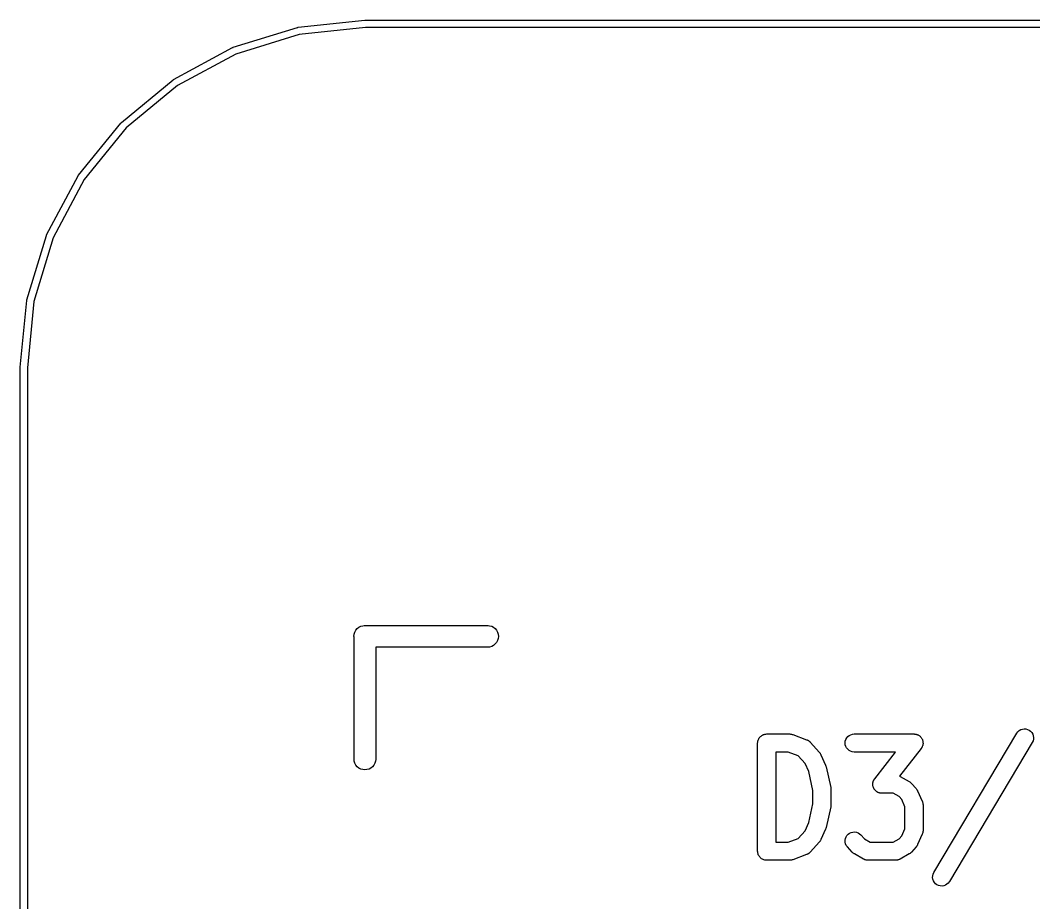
# Model space of a CAD drawing. Extents: x 0.7 to 15.8, y -5 to -0.9.
# Drawn here: x 0.6553 to 0.9317, y -1.2398 to -0.999 of the extents above; entities that cross this region are included whole.
import ezdxf

# ---------------------------------------------------------------- set-up
doc = ezdxf.new("R2010")
doc.units = 0
doc.header["$MEASUREMENT"] = 0
doc.layers.add('BLACK', color=7, linetype='CONTINUOUS')

msp = doc.modelspace()

# ---------------------------------------------------------------- linework, layer by layer
at = {"layer": 'BLACK', "linetype": 'CONTINUOUS'}
for p, q in [((0.731046, -1.00094), (0.749243, -0.999023)), ((0.749243, -0.999023), (0.749256, -0.999022)), ((0.749256, -0.999022), (0.749299, -0.999022)), ((0.749299, -0.999022), (0.749342, -0.999018)), ((0.749342, -0.999018), (0.74995, -0.999016)), ((0.74995, -0.999016), (0.749952, -0.999016)), ((0.749952, -0.999016), (15.75, -0.999016)), ((0.713379, -1.00639), (0.730858, -1.00097)), ((0.731348, -1.00288), (0.714054, -1.00824)), ((0.730858, -1.00097), (0.730871, -1.00097)), ((0.730871, -1.00097), (0.730959, -1.00095)), ((0.730959, -1.00095), (0.731046, -1.00094)), ((0.749399, -1.00099), (0.731348, -1.00288)), ((0.750003, -1.00098), (0.749399, -1.00099)), ((15.75, -1.00098), (0.750003, -1.00098)), ((0.697108, -1.01516), (0.713202, -1.00646)), ((0.714054, -1.00824), (0.698129, -1.01685)), ((0.713202, -1.00646), (0.713214, -1.00645)), ((0.713214, -1.00645), (0.713297, -1.00642)), ((0.713297, -1.00642), (0.713379, -1.00639)), ((0.68285, -1.02693), (0.696948, -1.01527)), ((0.698129, -1.01685), (0.684179, -1.02839)), ((0.696948, -1.01527), (0.696948, -1.01527)), ((0.696948, -1.01527), (0.696949, -1.01527)), ((0.696949, -1.01527), (0.696959, -1.01526)), ((0.696959, -1.01526), (0.697034, -1.01521)), ((0.697034, -1.01521), (0.697108, -1.01516)), ((0.671151, -1.04125), (0.682715, -1.02707)), ((0.684179, -1.02839), (0.672737, -1.04242)), ((0.682715, -1.02707), (0.682724, -1.02706)), ((0.682715, -1.02707), (0.682715, -1.02707)), ((0.682715, -1.02707), (0.682715, -1.02707)), ((0.682724, -1.02706), (0.682787, -1.027)), ((0.682787, -1.027), (0.68285, -1.02693)), ((0.662455, -1.05756), (0.671045, -1.04141)), ((0.671045, -1.04141), (0.671051, -1.0414)), ((0.671045, -1.04141), (0.671045, -1.04141)), ((0.671045, -1.04141), (0.671045, -1.04141)), ((0.671051, -1.0414), (0.671102, -1.04132)), ((0.671102, -1.04132), (0.671151, -1.04125)), ((0.672737, -1.04242), (0.664238, -1.0584)), ((0.657093, -1.07526), (0.662382, -1.05774)), ((0.664238, -1.0584), (0.659006, -1.07573)), ((0.662382, -1.05774), (0.662386, -1.05773)), ((0.662386, -1.05773), (0.662421, -1.05765)), ((0.662421, -1.05765), (0.662455, -1.05756)), ((0.657056, -1.07544), (0.657057, -1.07543)), ((0.657057, -1.07543), (0.657076, -1.07534)), ((0.657076, -1.07534), (0.657093, -1.07526)), ((0.65527, -1.09365), (0.657056, -1.07544)), ((0.659006, -1.07573), (0.657234, -1.0938)), ((0.655266, -1.0937), (0.65527, -1.09365)), ((0.655266, -4.90624), (0.655266, -1.0937)), ((0.65527, -1.09365), (0.65527, -1.09365)), ((0.657234, -1.0938), (0.657234, -4.90625)), ((0.746295, -1.16708), (0.746352, -1.1665)), ((0.746352, -1.1665), (0.746521, -1.16594)), ((0.746521, -1.16594), (0.746795, -1.16543)), ((0.746795, -1.16543), (0.747164, -1.16498)), ((0.747164, -1.16498), (0.747613, -1.16461)), ((0.747613, -1.16461), (0.748126, -1.16434)), ((0.748126, -1.16434), (0.748683, -1.16417)), ((0.748683, -1.16417), (0.749117, -1.16412)), ((0.749117, -1.16412), (0.749262, -1.16411)), ((0.749262, -1.16411), (0.749406, -1.16412)), ((0.749406, -1.16412), (0.782871, -1.16412)), ((0.782871, -1.16412), (0.783305, -1.16417)), ((0.783305, -1.16417), (0.783862, -1.16434)), ((0.783862, -1.16434), (0.784375, -1.16461)), ((0.784375, -1.16461), (0.784824, -1.16498)), ((0.784824, -1.16498), (0.785193, -1.16543)), ((0.785193, -1.16543), (0.785468, -1.16594)), ((0.785468, -1.16594), (0.785636, -1.1665)), ((0.785636, -1.1665), (0.785693, -1.16708)), ((0.746309, -1.16722), (0.746295, -1.16708)), ((0.746309, -1.20069), (0.746309, -1.16722)), ((0.784824, -1.16917), (0.784375, -1.16954)), ((0.785193, -1.16873), (0.784824, -1.16917)), ((0.785468, -1.16821), (0.785193, -1.16873)), ((0.785636, -1.16766), (0.785468, -1.16821)), ((0.785693, -1.16708), (0.785636, -1.16766)), ((0.782871, -1.17003), (0.752215, -1.17003)), ((0.752215, -1.17003), (0.752215, -1.20069)), ((0.783305, -1.16999), (0.782871, -1.17003)), ((0.783862, -1.16982), (0.783305, -1.16999)), ((0.784375, -1.16954), (0.783862, -1.16982)), ((0.857154, -1.19442), (0.857335, -1.19428)), ((0.857335, -1.19428), (0.857514, -1.19413)), ((0.857514, -1.19413), (0.857521, -1.19413)), ((0.857521, -1.19413), (0.857528, -1.19412)), ((0.857528, -1.19412), (0.857734, -1.19402)), ((0.857734, -1.19402), (0.857938, -1.19391)), ((0.857938, -1.19391), (0.857946, -1.19391)), ((0.857946, -1.19391), (0.857954, -1.1939)), ((0.857954, -1.1939), (0.858175, -1.19384)), ((0.858175, -1.19384), (0.858398, -1.19377)), ((0.858398, -1.19377), (0.858406, -1.19377)), ((0.858406, -1.19377), (0.858415, -1.19377)), ((0.858415, -1.19377), (0.858643, -1.19374)), ((0.858643, -1.19374), (0.858876, -1.19372)), ((0.858876, -1.19372), (0.865156, -1.19372)), ((0.865156, -1.19372), (0.86519, -1.19372)), ((0.86519, -1.19372), (0.865371, -1.19374)), ((0.865371, -1.19374), (0.865552, -1.19375)), ((0.865552, -1.19375), (0.865609, -1.19377)), ((0.865609, -1.19377), (0.865668, -1.19378)), ((0.865668, -1.19378), (0.865841, -1.19383)), ((0.865841, -1.19383), (0.866016, -1.19388)), ((0.866016, -1.19388), (0.869785, -1.19528)), ((0.881007, -1.19444), (0.88138, -1.19413)), ((0.88138, -1.19413), (0.881804, -1.19391)), ((0.881804, -1.19391), (0.882263, -1.19377)), ((0.882263, -1.19377), (0.882741, -1.19372)), ((0.882741, -1.19372), (0.899071, -1.19372)), ((0.899071, -1.19372), (0.899105, -1.19372)), ((0.899105, -1.19372), (0.899191, -1.19373)), ((0.899191, -1.19373), (0.899277, -1.19373)), ((0.899277, -1.19373), (0.899429, -1.19376)), ((0.899429, -1.19376), (0.899582, -1.19378)), ((0.899582, -1.19378), (0.899664, -1.1938)), ((0.899664, -1.1938), (0.899749, -1.19382)), ((0.899749, -1.19382), (0.899893, -1.19387)), ((0.899893, -1.19387), (0.90004, -1.19392)), ((0.90004, -1.19392), (0.900115, -1.19396)), ((0.900115, -1.19396), (0.900196, -1.19399)), ((0.900196, -1.19399), (0.900326, -1.19408)), ((0.900326, -1.19408), (0.900461, -1.19415)), ((0.900461, -1.19415), (0.900527, -1.19421)), ((0.900527, -1.19421), (0.900599, -1.19425)), ((0.900599, -1.19425), (0.90071, -1.19436)), ((0.904493, -1.23148), (0.927103, -1.19352)), ((0.927103, -1.19352), (0.92712, -1.19349)), ((0.92712, -1.19349), (0.927411, -1.19311)), ((0.927411, -1.19311), (0.92777, -1.19279)), ((0.92777, -1.19279), (0.928184, -1.19254)), ((0.928184, -1.19254), (0.928637, -1.19239)), ((0.928637, -1.19239), (0.929113, -1.19232)), ((0.929113, -1.19232), (0.929592, -1.19234)), ((0.929592, -1.19234), (0.930057, -1.19246)), ((0.930057, -1.19246), (0.930491, -1.19267)), ((0.930491, -1.19267), (0.930875, -1.19296)), ((0.930875, -1.19296), (0.931197, -1.19332)), ((0.931197, -1.19332), (0.931443, -1.19373)), ((0.931443, -1.19373), (0.931604, -1.19418)), ((0.931604, -1.19418), (0.931674, -1.19466)), ((0.856415, -1.19615), (0.856441, -1.19592)), ((0.856415, -1.19616), (0.856415, -1.19615)), ((0.856415, -1.19617), (0.856415, -1.19616)), ((0.856415, -1.19618), (0.856415, -1.19617)), ((0.856415, -1.19617), (0.856415, -1.19617)), ((0.856415, -1.22571), (0.856415, -1.19618)), ((0.856441, -1.19592), (0.856465, -1.19569)), ((0.856465, -1.19569), (0.856468, -1.19568)), ((0.856468, -1.19568), (0.856469, -1.19567)), ((0.856469, -1.19567), (0.856539, -1.19545)), ((0.856539, -1.19545), (0.856607, -1.19523)), ((0.856607, -1.19523), (0.856611, -1.19522)), ((0.856611, -1.19522), (0.856614, -1.19521)), ((0.856614, -1.19521), (0.856725, -1.19501)), ((0.856725, -1.19501), (0.856836, -1.19481)), ((0.856836, -1.19481), (0.856841, -1.1948)), ((0.856841, -1.1948), (0.856845, -1.19479)), ((0.856845, -1.19479), (0.856994, -1.19462)), ((0.856994, -1.19462), (0.857142, -1.19444)), ((0.857142, -1.19444), (0.857148, -1.19443)), ((0.857148, -1.19443), (0.857154, -1.19442)), ((0.869785, -1.19528), (0.869817, -1.1953)), ((0.869817, -1.1953), (0.869904, -1.19534)), ((0.869904, -1.19534), (0.869996, -1.19537)), ((0.869996, -1.19537), (0.870118, -1.19545)), ((0.870118, -1.19545), (0.870245, -1.19551)), ((0.870245, -1.19551), (0.870322, -1.19557)), ((0.870322, -1.19557), (0.870406, -1.19562)), ((0.870406, -1.19562), (0.870511, -1.19572)), ((0.870511, -1.19572), (0.870623, -1.19581)), ((0.870623, -1.19581), (0.870687, -1.19588)), ((0.870687, -1.19588), (0.870759, -1.19595)), ((0.870759, -1.19595), (0.873272, -1.19876)), ((0.880281, -1.19617), (0.880331, -1.19569)), ((0.880324, -1.19664), (0.880281, -1.19617)), ((0.88046, -1.1971), (0.880324, -1.19664)), ((0.880331, -1.19569), (0.880473, -1.19523)), ((0.880473, -1.19523), (0.880701, -1.19481)), ((0.880701, -1.19481), (0.881007, -1.19444)), ((0.90071, -1.19436), (0.900829, -1.19446)), ((0.900829, -1.19446), (0.900883, -1.19453)), ((0.900883, -1.19453), (0.900945, -1.19459)), ((0.900945, -1.19459), (0.901033, -1.19471)), ((0.901033, -1.19471), (0.90113, -1.19484)), ((0.90113, -1.19484), (0.90117, -1.19491)), ((0.90117, -1.19491), (0.901219, -1.19498)), ((0.901219, -1.19498), (0.901281, -1.19512)), ((0.901281, -1.19512), (0.901352, -1.19526)), ((0.901384, -1.19699), (0.901339, -1.19714)), ((0.901352, -1.19526), (0.901376, -1.19534)), ((0.901376, -1.19534), (0.901411, -1.19542)), ((0.90144, -1.19684), (0.901384, -1.19699)), ((0.901411, -1.19542), (0.901444, -1.19557)), ((0.901455, -1.19676), (0.90144, -1.19684)), ((0.901444, -1.19557), (0.901488, -1.19572)), ((0.901481, -1.19668), (0.901455, -1.19676)), ((0.901497, -1.19652), (0.901481, -1.19668)), ((0.901488, -1.19572), (0.901495, -1.19581)), ((0.901495, -1.19581), (0.901514, -1.19589)), ((0.901524, -1.19637), (0.901497, -1.19652)), ((0.901514, -1.19589), (0.901517, -1.19605)), ((0.901517, -1.19605), (0.901531, -1.1962)), ((0.901531, -1.1962), (0.901522, -1.19629)), ((0.901522, -1.19629), (0.901524, -1.19637)), ((0.931331, -1.19604), (0.908721, -1.234)), ((0.931535, -1.1956), (0.931331, -1.19604)), ((0.931651, -1.19513), (0.931535, -1.1956)), ((0.931674, -1.19466), (0.931651, -1.19513)), ((0.861336, -1.19864), (0.861336, -1.22325)), ((0.864712, -1.19864), (0.861336, -1.19864)), ((0.867494, -1.19968), (0.864712, -1.19864)), ((0.869346, -1.20175), (0.867494, -1.19968)), ((0.873272, -1.19876), (0.873294, -1.19879)), ((0.873294, -1.19879), (0.873365, -1.19889)), ((0.873365, -1.19889), (0.873446, -1.19898)), ((0.873446, -1.19898), (0.873504, -1.19908)), ((0.873504, -1.19908), (0.873572, -1.19918)), ((0.873572, -1.19918), (0.873623, -1.19929)), ((0.873623, -1.19929), (0.873683, -1.1994)), ((0.873683, -1.1994), (0.874939, -1.20221)), ((0.880682, -1.19753), (0.88046, -1.1971)), ((0.880983, -1.1979), (0.880682, -1.19753)), ((0.881351, -1.19821), (0.880983, -1.1979)), ((0.881772, -1.19844), (0.881351, -1.19821)), ((0.88223, -1.19859), (0.881772, -1.19844)), ((0.882707, -1.19864), (0.88223, -1.19859)), ((0.882741, -1.19864), (0.882707, -1.19864)), ((0.894024, -1.19864), (0.882741, -1.19864)), ((0.888339, -1.20592), (0.894024, -1.19864)), ((0.901009, -1.1977), (0.895123, -1.20523)), ((0.901055, -1.19763), (0.901009, -1.1977)), ((0.901111, -1.19756), (0.901055, -1.19763)), ((0.901184, -1.19742), (0.901111, -1.19756)), ((0.901267, -1.19729), (0.901184, -1.19742)), ((0.901298, -1.19721), (0.901267, -1.19729)), ((0.901339, -1.19714), (0.901298, -1.19721)), ((0.746352, -1.20112), (0.746309, -1.20069)), ((0.746521, -1.20168), (0.746352, -1.20112)), ((0.746795, -1.20219), (0.746521, -1.20168)), ((0.747164, -1.20264), (0.746795, -1.20219)), ((0.751729, -1.20219), (0.75136, -1.20264)), ((0.752003, -1.20168), (0.751729, -1.20219)), ((0.752172, -1.20112), (0.752003, -1.20168)), ((0.752215, -1.20069), (0.752172, -1.20112)), ((0.870345, -1.20399), (0.869346, -1.20175)), ((0.874939, -1.20221), (0.874944, -1.20222)), ((0.874944, -1.20222), (0.874944, -1.20222)), ((0.874944, -1.20222), (0.874944, -1.20222)), ((0.874944, -1.20222), (0.874953, -1.20224)), ((0.874953, -1.20224), (0.875022, -1.20246)), ((0.875022, -1.20246), (0.875094, -1.20268)), ((0.747613, -1.20301), (0.747164, -1.20264)), ((0.748126, -1.20328), (0.747613, -1.20301)), ((0.748683, -1.20345), (0.748126, -1.20328)), ((0.749262, -1.20351), (0.748683, -1.20345)), ((0.749841, -1.20345), (0.749262, -1.20351)), ((0.750397, -1.20328), (0.749841, -1.20345)), ((0.75091, -1.20301), (0.750397, -1.20328)), ((0.75136, -1.20264), (0.75091, -1.20301)), ((0.871488, -1.20911), (0.870345, -1.20399)), ((0.875094, -1.20268), (0.87635, -1.2083)), ((0.895123, -1.20523), (0.895129, -1.20523)), ((0.895129, -1.20523), (0.895248, -1.20528)), ((0.895248, -1.20528), (0.89776, -1.20669)), ((0.887817, -1.20741), (0.887826, -1.20733)), ((0.887831, -1.20757), (0.887817, -1.20741)), ((0.887825, -1.20724), (0.887851, -1.20709)), ((0.887826, -1.20733), (0.887825, -1.20724)), ((0.887835, -1.20772), (0.887831, -1.20757)), ((0.887853, -1.20781), (0.887835, -1.20772)), ((0.887851, -1.20709), (0.887868, -1.20694)), ((0.887861, -1.20789), (0.887853, -1.20781)), ((0.887904, -1.20804), (0.887861, -1.20789)), ((0.887868, -1.20694), (0.887893, -1.20685)), ((0.887893, -1.20685), (0.887908, -1.20677)), ((0.887938, -1.20819), (0.887904, -1.20804)), ((0.887908, -1.20677), (0.887964, -1.20662)), ((0.887964, -1.20662), (0.88801, -1.20648)), ((0.88801, -1.20648), (0.888051, -1.2064)), ((0.888051, -1.2064), (0.888082, -1.20632)), ((0.888082, -1.20632), (0.888165, -1.20619)), ((0.888165, -1.20619), (0.888238, -1.20606)), ((0.888238, -1.20606), (0.888293, -1.20599)), ((0.888293, -1.20599), (0.888339, -1.20592)), ((0.89776, -1.20669), (0.89779, -1.20671)), ((0.89779, -1.20671), (0.897912, -1.20679)), ((0.897912, -1.20679), (0.89804, -1.20687)), ((0.89804, -1.20687), (0.898107, -1.20693)), ((0.898107, -1.20693), (0.89818, -1.20699)), ((0.89818, -1.20699), (0.898283, -1.2071)), ((0.898283, -1.2071), (0.898393, -1.2072)), ((0.898393, -1.2072), (0.89965, -1.2086)), ((0.871488, -1.21278), (0.871488, -1.20911)), ((0.87635, -1.2083), (0.876357, -1.20833)), ((0.876357, -1.20833), (0.876359, -1.20835)), ((0.876359, -1.20835), (0.876362, -1.20836)), ((0.876362, -1.20836), (0.876385, -1.20859)), ((0.876385, -1.20859), (0.876409, -1.20881)), ((0.876409, -1.20881), (0.876408, -1.20882)), ((0.876408, -1.20882), (0.876409, -1.20884)), ((0.876409, -1.20884), (0.876409, -1.21306)), ((0.887972, -1.20827), (0.887938, -1.20819)), ((0.887996, -1.20835), (0.887972, -1.20827)), ((0.888068, -1.20849), (0.887996, -1.20835)), ((0.88813, -1.20863), (0.888068, -1.20849)), ((0.888179, -1.2087), (0.88813, -1.20863)), ((0.888219, -1.20878), (0.888179, -1.2087)), ((0.888316, -1.2089), (0.888219, -1.20878)), ((0.888404, -1.20903), (0.888316, -1.2089)), ((0.888466, -1.20909), (0.888404, -1.20903)), ((0.88852, -1.20915), (0.888466, -1.20909)), ((0.888638, -1.20925), (0.88852, -1.20915)), ((0.888749, -1.20936), (0.888638, -1.20925)), ((0.888822, -1.20941), (0.888749, -1.20936)), ((0.888888, -1.20946), (0.888822, -1.20941)), ((0.889023, -1.20954), (0.888888, -1.20946)), ((0.889153, -1.20962), (0.889023, -1.20954)), ((0.889233, -1.20965), (0.889153, -1.20962)), ((0.889309, -1.20969), (0.889233, -1.20965)), ((0.889456, -1.20974), (0.889309, -1.20969)), ((0.889599, -1.2098), (0.889456, -1.20974)), ((0.889684, -1.20981), (0.889599, -1.2098)), ((0.889766, -1.20984), (0.889684, -1.20981)), ((0.889919, -1.20986), (0.889766, -1.20984)), ((0.890071, -1.20988), (0.889919, -1.20986)), ((0.890158, -1.20988), (0.890071, -1.20988)), ((0.890244, -1.20989), (0.890158, -1.20988)), ((0.890278, -1.20989), (0.890244, -1.20989)), ((0.893404, -1.20989), (0.890278, -1.20989)), ((0.894997, -1.21078), (0.893404, -1.20989)), ((0.895724, -1.2116), (0.894997, -1.21078)), ((0.89965, -1.2086), (0.899672, -1.20863)), ((0.899672, -1.20863), (0.899743, -1.20873)), ((0.899743, -1.20873), (0.899824, -1.20882)), ((0.899824, -1.20882), (0.899882, -1.20893)), ((0.899882, -1.20893), (0.89995, -1.20902)), ((0.89995, -1.20902), (0.9, -1.20913)), ((0.9, -1.20913), (0.900061, -1.20924)), ((0.900061, -1.20924), (0.901317, -1.21205)), ((0.870345, -1.2179), (0.871488, -1.21278)), ((0.87635, -1.21359), (0.875094, -1.21922)), ((0.876352, -1.21358), (0.87635, -1.21359)), ((0.876356, -1.21357), (0.876352, -1.21358)), ((0.876381, -1.21334), (0.876356, -1.21357)), ((0.876409, -1.21312), (0.876381, -1.21334)), ((0.876409, -1.21309), (0.876408, -1.2131)), ((0.876408, -1.2131), (0.876409, -1.21312)), ((0.876409, -1.21306), (0.876409, -1.21309)), ((0.89661, -1.21358), (0.895724, -1.2116)), ((0.89661, -1.21956), (0.89661, -1.21358)), ((0.901317, -1.21205), (0.901331, -1.21208)), ((0.901331, -1.21208), (0.901337, -1.2121)), ((0.901337, -1.2121), (0.901346, -1.21212)), ((0.901346, -1.21212), (0.90141, -1.21233)), ((0.90141, -1.21233), (0.901477, -1.21254)), ((0.901477, -1.21254), (0.901479, -1.21256)), ((0.901479, -1.21256), (0.901484, -1.21258)), ((0.901484, -1.21258), (0.901506, -1.2128)), ((0.901506, -1.2128), (0.901531, -1.21302)), ((0.901531, -1.21302), (0.901529, -1.21304)), ((0.901529, -1.21304), (0.901531, -1.21306)), ((0.901531, -1.21306), (0.901531, -1.22009)), ((0.869346, -1.22014), (0.870345, -1.2179)), ((0.867494, -1.22221), (0.869346, -1.22014)), ((0.874939, -1.21968), (0.873683, -1.2225)), ((0.875012, -1.21947), (0.874939, -1.21968)), ((0.875086, -1.21925), (0.875012, -1.21947)), ((0.875091, -1.21923), (0.875086, -1.21925)), ((0.875092, -1.21923), (0.875091, -1.21923)), ((0.875091, -1.21923), (0.875091, -1.21923)), ((0.875094, -1.21922), (0.875092, -1.21923)), ((0.880365, -1.22226), (0.880534, -1.22181)), ((0.880534, -1.22181), (0.880787, -1.2214)), ((0.880787, -1.2214), (0.881115, -1.22105)), ((0.881115, -1.22105), (0.881504, -1.22077)), ((0.881504, -1.22077), (0.881941, -1.22057)), ((0.881941, -1.22057), (0.882408, -1.22046)), ((0.882408, -1.22046), (0.882888, -1.22044)), ((0.882888, -1.22044), (0.883363, -1.22052)), ((0.883363, -1.22052), (0.883813, -1.22068)), ((0.883813, -1.22068), (0.884223, -1.22093)), ((0.884223, -1.22093), (0.884576, -1.22126)), ((0.884576, -1.22126), (0.885558, -1.22236)), ((0.894997, -1.22236), (0.895724, -1.22154)), ((0.895724, -1.22154), (0.89661, -1.21956)), ((0.901317, -1.22109), (0.900061, -1.2239)), ((0.901323, -1.22107), (0.901317, -1.22109)), ((0.901332, -1.22106), (0.901323, -1.22107)), ((0.901399, -1.22084), (0.901332, -1.22106)), ((0.901469, -1.22063), (0.901399, -1.22084)), ((0.901472, -1.22062), (0.901469, -1.22063)), ((0.901477, -1.2206), (0.901472, -1.22062)), ((0.901502, -1.22038), (0.901477, -1.2206)), ((0.90153, -1.22016), (0.901502, -1.22038)), ((0.901531, -1.22012), (0.901529, -1.22014)), ((0.901529, -1.22014), (0.90153, -1.22016)), ((0.901531, -1.22009), (0.901531, -1.22012)), ((0.861336, -1.22325), (0.864712, -1.22325)), ((0.864712, -1.22325), (0.867494, -1.22221)), ((0.873272, -1.22313), (0.870759, -1.22594)), ((0.873344, -1.22303), (0.873272, -1.22313)), ((0.873426, -1.22294), (0.873344, -1.22303)), ((0.873485, -1.22284), (0.873426, -1.22294)), ((0.873555, -1.22274), (0.873485, -1.22284)), ((0.873607, -1.22263), (0.873555, -1.22274)), ((0.873669, -1.22253), (0.873607, -1.22263)), ((0.873683, -1.2225), (0.873669, -1.22253)), ((0.880286, -1.22273), (0.880365, -1.22226)), ((0.880301, -1.22321), (0.880286, -1.22273)), ((0.880409, -1.22368), (0.880301, -1.22321)), ((0.880606, -1.22412), (0.880409, -1.22368)), ((0.880884, -1.22451), (0.880606, -1.22412)), ((0.880906, -1.22454), (0.880884, -1.22451)), ((0.882162, -1.22594), (0.880906, -1.22454)), ((0.885558, -1.22236), (0.887151, -1.22325)), ((0.887151, -1.22325), (0.893404, -1.22325)), ((0.893404, -1.22325), (0.894997, -1.22236)), ((0.89965, -1.22454), (0.898393, -1.22594)), ((0.899722, -1.22444), (0.89965, -1.22454)), ((0.899803, -1.22435), (0.899722, -1.22444)), ((0.899863, -1.22424), (0.899803, -1.22435)), ((0.899933, -1.22415), (0.899863, -1.22424)), ((0.899985, -1.22404), (0.899933, -1.22415)), ((0.900047, -1.22393), (0.899985, -1.22404)), ((0.900061, -1.2239), (0.900047, -1.22393)), ((0.856438, -1.22594), (0.856415, -1.22571)), ((0.856459, -1.22617), (0.856438, -1.22594)), ((0.856461, -1.22618), (0.856459, -1.22617)), ((0.856462, -1.22619), (0.856461, -1.22618)), ((0.856529, -1.22641), (0.856462, -1.22619)), ((0.856594, -1.22663), (0.856529, -1.22641)), ((0.856598, -1.22664), (0.856594, -1.22663)), ((0.856601, -1.22665), (0.856598, -1.22664)), ((0.856709, -1.22685), (0.856601, -1.22665)), ((0.856817, -1.22706), (0.856709, -1.22685)), ((0.856822, -1.22706), (0.856817, -1.22706)), ((0.856826, -1.22707), (0.856822, -1.22706)), ((0.856972, -1.22725), (0.856826, -1.22707)), ((0.857118, -1.22743), (0.856972, -1.22725)), ((0.857124, -1.22744), (0.857118, -1.22743)), ((0.85713, -1.22744), (0.857124, -1.22744)), ((0.857309, -1.22759), (0.85713, -1.22744)), ((0.869785, -1.22661), (0.866016, -1.22802)), ((0.869873, -1.22657), (0.869785, -1.22661)), ((0.869965, -1.22653), (0.869873, -1.22657)), ((0.870088, -1.22646), (0.869965, -1.22653)), ((0.870216, -1.2264), (0.870088, -1.22646)), ((0.870294, -1.22634), (0.870216, -1.2264)), ((0.870378, -1.22629), (0.870294, -1.22634)), ((0.870485, -1.22619), (0.870378, -1.22629)), ((0.870598, -1.22611), (0.870485, -1.22619)), ((0.870663, -1.22603), (0.870598, -1.22611)), ((0.870736, -1.22597), (0.870663, -1.22603)), ((0.870759, -1.22594), (0.870736, -1.22597)), ((0.882273, -1.22605), (0.882162, -1.22594)), ((0.882376, -1.22615), (0.882273, -1.22605)), ((0.882449, -1.22621), (0.882376, -1.22615)), ((0.882516, -1.22627), (0.882449, -1.22621)), ((0.882644, -1.22635), (0.882516, -1.22627)), ((0.882766, -1.22643), (0.882644, -1.22635)), ((0.882796, -1.22645), (0.882766, -1.22643)), ((0.885308, -1.22786), (0.882796, -1.22645)), ((0.89776, -1.22645), (0.895248, -1.22786)), ((0.897884, -1.22637), (0.89776, -1.22645)), ((0.898012, -1.22629), (0.897884, -1.22637)), ((0.89808, -1.22623), (0.898012, -1.22629)), ((0.898154, -1.22618), (0.89808, -1.22623)), ((0.898259, -1.22607), (0.898154, -1.22618)), ((0.89837, -1.22597), (0.898259, -1.22607)), ((0.898393, -1.22594), (0.89837, -1.22597)), ((0.857485, -1.22774), (0.857309, -1.22759)), ((0.857493, -1.22774), (0.857485, -1.22774)), ((0.8575, -1.22775), (0.857493, -1.22774)), ((0.857704, -1.22786), (0.8575, -1.22775)), ((0.857906, -1.22797), (0.857704, -1.22786)), ((0.857914, -1.22797), (0.857906, -1.22797)), ((0.857922, -1.22798), (0.857914, -1.22797)), ((0.858142, -1.22805), (0.857922, -1.22798)), ((0.858364, -1.22812), (0.858142, -1.22805)), ((0.858373, -1.22812), (0.858364, -1.22812)), ((0.858381, -1.22812), (0.858373, -1.22812)), ((0.858609, -1.22814), (0.858381, -1.22812)), ((0.858841, -1.22817), (0.858609, -1.22814)), ((0.858858, -1.22817), (0.858841, -1.22817)), ((0.858859, -1.22817), (0.858858, -1.22817)), ((0.858858, -1.22817), (0.858858, -1.22817)), ((0.858876, -1.22817), (0.858859, -1.22817)), ((0.865156, -1.22817), (0.858876, -1.22817)), ((0.865337, -1.22815), (0.865156, -1.22817)), ((0.865518, -1.22814), (0.865337, -1.22815)), ((0.865575, -1.22813), (0.865518, -1.22814)), ((0.865634, -1.22812), (0.865575, -1.22813)), ((0.865808, -1.22807), (0.865634, -1.22812)), ((0.865984, -1.22803), (0.865808, -1.22807)), ((0.866016, -1.22802), (0.865984, -1.22803)), ((0.885427, -1.22791), (0.885308, -1.22786)), ((0.88554, -1.22797), (0.885427, -1.22791)), ((0.885646, -1.22801), (0.88554, -1.22797)), ((0.885748, -1.22805), (0.885646, -1.22801)), ((0.885875, -1.22808), (0.885748, -1.22805)), ((0.885998, -1.22812), (0.885875, -1.22808)), ((0.886108, -1.22813), (0.885998, -1.22812)), ((0.886217, -1.22815), (0.886108, -1.22813)), ((0.886347, -1.22816), (0.886217, -1.22815)), ((0.886475, -1.22817), (0.886347, -1.22816)), ((0.88651, -1.22817), (0.886475, -1.22817)), ((0.894046, -1.22817), (0.88651, -1.22817)), ((0.894175, -1.22816), (0.894046, -1.22817)), ((0.894305, -1.22816), (0.894175, -1.22816)), ((0.894413, -1.22813), (0.894305, -1.22816)), ((0.894524, -1.22812), (0.894413, -1.22813)), ((0.894649, -1.22809), (0.894524, -1.22812)), ((0.894775, -1.22806), (0.894649, -1.22809)), ((0.894878, -1.22802), (0.894775, -1.22806)), ((0.894984, -1.22798), (0.894878, -1.22802)), ((0.895098, -1.22792), (0.894984, -1.22798)), ((0.895218, -1.22787), (0.895098, -1.22792)), ((0.895248, -1.22786), (0.895218, -1.22787)), ((0.904149, -1.23286), (0.904173, -1.23238)), ((0.90422, -1.23334), (0.904149, -1.23286)), ((0.904173, -1.23238), (0.904289, -1.23192)), ((0.904289, -1.23192), (0.904493, -1.23148)), ((0.904381, -1.23379), (0.90422, -1.23334)), ((0.904627, -1.2342), (0.904381, -1.23379)), ((0.904949, -1.23456), (0.904627, -1.2342)), ((0.905333, -1.23485), (0.904949, -1.23456)), ((0.905766, -1.23505), (0.905333, -1.23485)), ((0.906232, -1.23517), (0.905766, -1.23505)), ((0.906711, -1.2352), (0.906232, -1.23517)), ((0.907187, -1.23513), (0.906711, -1.2352)), ((0.90764, -1.23497), (0.907187, -1.23513)), ((0.908054, -1.23473), (0.90764, -1.23497)), ((0.908413, -1.23441), (0.908054, -1.23473)), ((0.908703, -1.23403), (0.908413, -1.23441)), ((0.908721, -1.234), (0.908703, -1.23403))]:
    msp.add_line(p, q, dxfattribs=at)

doc.saveas('drawing.dxf')
